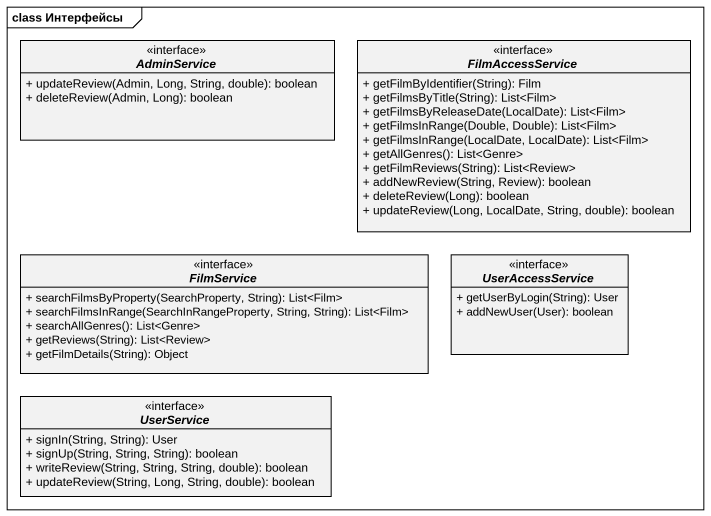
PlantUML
@startuml
mainframe class Интерфейсы
hide circle
hide empty members
skinparam classAttributeIconSize 0
interface AdminService <<interface>> {
  + updateReview(Admin, Long, String, double): boolean
  + deleteReview(Admin, Long): boolean
}
interface FilmAccessService <<interface>> {
  + getFilmByIdentifier(String): Film
  + getFilmsByTitle(String): List<Film>
  + getFilmsByReleaseDate(LocalDate): List<Film>
  + getFilmsInRange(Double, Double): List<Film>
  + getFilmsInRange(LocalDate, LocalDate): List<Film>
  + getAllGenres(): List<Genre>
  + getFilmReviews(String): List<Review>
  + addNewReview(String, Review): boolean
  + deleteReview(Long): boolean
  + updateReview(Long, LocalDate, String, double): boolean
}
interface FilmService <<interface>> {
  + searchFilmsByProperty(SearchProperty, String): List<Film>
  + searchFilmsInRange(SearchInRangeProperty, String, String): List<Film>
  + searchAllGenres(): List<Genre>
  + getReviews(String): List<Review>
  + getFilmDetails(String): Object
}
interface UserAccessService <<interface>> {
  + getUserByLogin(String): User
  + addNewUser(User): boolean
}
interface UserService <<interface>> {
  + signIn(String, String): User
  + signUp(String, String, String): boolean
  + writeReview(String, String, String, double): boolean
  + updateReview(String, Long, String, double): boolean
}
@enduml
